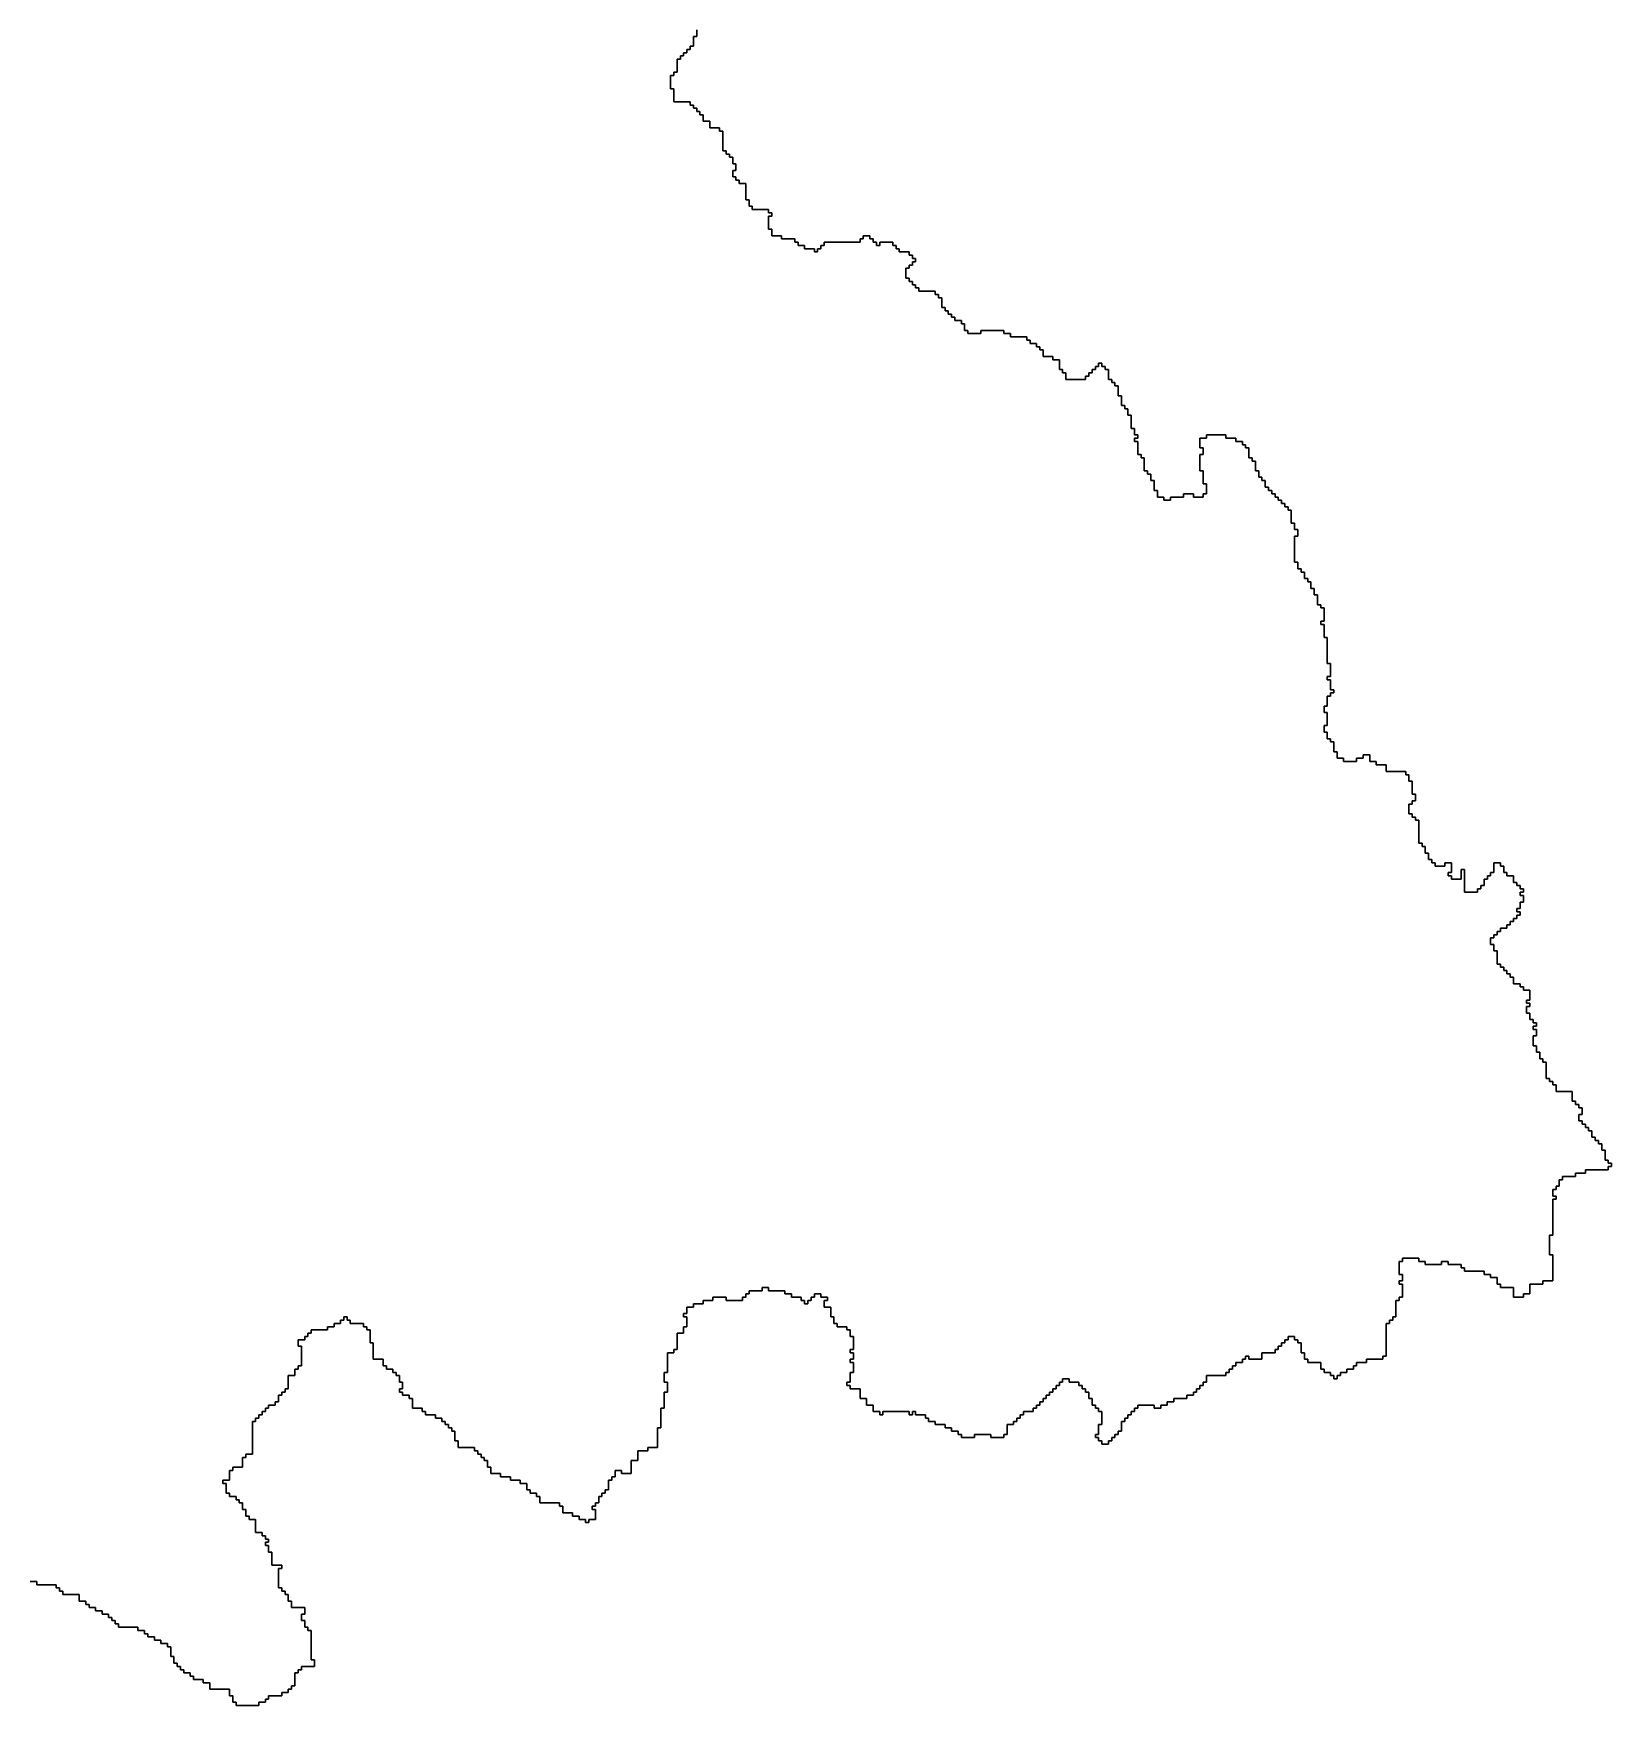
# Model space of a CAD drawing. Header units: inches. Extents: x -98695 to 376223, y 1122520 to 1501782.
# Drawn here: x -66306 to -51407, y 1379412 to 1395203 of the extents above; entities that cross this region are included whole.
import ezdxf

# ---------------------------------------------------------------- set-up
doc = ezdxf.new("R2010")
doc.units = ezdxf.units.IN
doc.header["$MEASUREMENT"] = 0
doc.layers.add('subs1', color=7, linetype='Continuous', true_color=0xc8dcf7)

msp = doc.modelspace()

# ---------------------------------------------------------------- linework, layer by layer
at = {"layer": 'subs1'}
msp.add_lwpolyline([(-60044, 1395237), (-60044, 1395175), (-60075, 1395175), (-60075, 1395082), (-60105, 1395082), (-60105, 1395051), (-60136, 1395051), (-60136, 1395021), (-60167, 1395021), (-60167, 1394990), (-60198, 1394990), (-60198, 1394959), (-60229, 1394959), (-60229, 1394836), (-60260, 1394836), (-60260, 1394805), (-60291, 1394805), (-60291, 1394681), (-60260, 1394681), (-60260, 1394558), (-60105, 1394558), (-60105, 1394527), (-60075, 1394527), (-60075, 1394496), (-60044, 1394496), (-60044, 1394465), (-60013, 1394465), (-60013, 1394435), (-59982, 1394435), (-59982, 1394373), (-59920, 1394373), (-59920, 1394311), (-59828, 1394311), (-59828, 1394280), (-59797, 1394280), (-59797, 1394095), (-59766, 1394095), (-59766, 1394064), (-59735, 1394064), (-59735, 1394034), (-59704, 1394034), (-59704, 1393972), (-59674, 1393972), (-59674, 1393910), (-59704, 1393910), (-59704, 1393848), (-59674, 1393848), (-59674, 1393818), (-59643, 1393818), (-59643, 1393787), (-59581, 1393787), (-59581, 1393633), (-59550, 1393633), (-59550, 1393571), (-59519, 1393571), (-59519, 1393540), (-59365, 1393540), (-59365, 1393509), (-59334, 1393509), (-59334, 1393478), (-59365, 1393478), (-59365, 1393355), (-59334, 1393355), (-59334, 1393293), (-59242, 1393293), (-59242, 1393262), (-59118, 1393262), (-59118, 1393231), (-59087, 1393231), (-59087, 1393201), (-59026, 1393201), (-59026, 1393170), (-58933, 1393170), (-58933, 1393139), (-58902, 1393139), (-58902, 1393170), (-58872, 1393170), (-58872, 1393201), (-58841, 1393201), (-58841, 1393231), (-58501, 1393231), (-58501, 1393262), (-58471, 1393262), (-58471, 1393293), (-58409, 1393293), (-58409, 1393262), (-58378, 1393262), (-58378, 1393231), (-58347, 1393231), (-58347, 1393201), (-58316, 1393201), (-58316, 1393231), (-58193, 1393231), (-58193, 1393201), (-58162, 1393201), (-58162, 1393170), (-58131, 1393170), (-58131, 1393139), (-58039, 1393139), (-58039, 1393108), (-58008, 1393108), (-58008, 1393077), (-57977, 1393077), (-57977, 1393046), (-58008, 1393046), (-58008, 1393016), (-58039, 1393016), (-58039, 1392985), (-58070, 1392985), (-58070, 1392892), (-58039, 1392892), (-58039, 1392861), (-58008, 1392861), (-58008, 1392830), (-57977, 1392830), (-57977, 1392800), (-57946, 1392800), (-57946, 1392769), (-57792, 1392769), (-57792, 1392738), (-57761, 1392738), (-57761, 1392707), (-57730, 1392707), (-57730, 1392615), (-57699, 1392615), (-57699, 1392584), (-57669, 1392584), (-57669, 1392553), (-57638, 1392553), (-57638, 1392522), (-57607, 1392522), (-57607, 1392491), (-57545, 1392491), (-57545, 1392460), (-57514, 1392460), (-57514, 1392399), (-57483, 1392399), (-57483, 1392368), (-57360, 1392368), (-57360, 1392399), (-57144, 1392399), (-57144, 1392368), (-57082, 1392368), (-57082, 1392337), (-56928, 1392337), (-56928, 1392306), (-56897, 1392306), (-56897, 1392275), (-56836, 1392275), (-56836, 1392244), (-56805, 1392244), (-56805, 1392214), (-56774, 1392214), (-56774, 1392152), (-56681, 1392152), (-56681, 1392121), (-56620, 1392121), (-56620, 1392028), (-56589, 1392028), (-56589, 1391998), (-56558, 1391998), (-56558, 1391936), (-56373, 1391936), (-56373, 1391967), (-56342, 1391967), (-56342, 1391998), (-56311, 1391998), (-56311, 1392028), (-56280, 1392028), (-56280, 1392059), (-56250, 1392059), (-56250, 1392090), (-56219, 1392090), (-56219, 1392059), (-56188, 1392059), (-56188, 1392028), (-56157, 1392028), (-56157, 1391936), (-56126, 1391936), (-56126, 1391905), (-56095, 1391905), (-56095, 1391874), (-56064, 1391874), (-56064, 1391782), (-56034, 1391782), (-56034, 1391689), (-56003, 1391689), (-56003, 1391658), (-55972, 1391658), (-55972, 1391597), (-55941, 1391597), (-55941, 1391473), (-55910, 1391473), (-55910, 1391412), (-55879, 1391412), (-55879, 1391381), (-55910, 1391381), (-55910, 1391350), (-55879, 1391350), (-55879, 1391226), (-55849, 1391226), (-55849, 1391196), (-55818, 1391196), (-55818, 1391072), (-55787, 1391072), (-55787, 1391041), (-55756, 1391041), (-55756, 1390980), (-55725, 1390980), (-55725, 1390887), (-55694, 1390887), (-55694, 1390825), (-55633, 1390825), (-55633, 1390795), (-55571, 1390795), (-55571, 1390825), (-55448, 1390825), (-55448, 1390856), (-55355, 1390856), (-55355, 1390825), (-55262, 1390825), (-55262, 1390856), (-55232, 1390856), (-55232, 1390949), (-55262, 1390949), (-55262, 1391072), (-55293, 1391072), (-55293, 1391226), (-55262, 1391226), (-55262, 1391288), (-55293, 1391288), (-55293, 1391381), (-55232, 1391381), (-55232, 1391412), (-55047, 1391412), (-55047, 1391381), (-54954, 1391381), (-54954, 1391350), (-54892, 1391350), (-54892, 1391319), (-54861, 1391319), (-54861, 1391288), (-54831, 1391288), (-54831, 1391196), (-54800, 1391196), (-54800, 1391165), (-54769, 1391165), (-54769, 1391072), (-54738, 1391072), (-54738, 1391011), (-54707, 1391011), (-54707, 1390980), (-54676, 1390980), (-54676, 1390918), (-54646, 1390918), (-54646, 1390887), (-54615, 1390887), (-54615, 1390856), (-54584, 1390856), (-54584, 1390825), (-54553, 1390825), (-54553, 1390795), (-54522, 1390795), (-54522, 1390764), (-54491, 1390764), (-54491, 1390733), (-54460, 1390733), (-54460, 1390702), (-54430, 1390702), (-54430, 1390579), (-54399, 1390579), (-54399, 1390517), (-54368, 1390517), (-54368, 1390455), (-54399, 1390455), (-54399, 1390209), (-54368, 1390209), (-54368, 1390147), (-54337, 1390147), (-54337, 1390116), (-54306, 1390116), (-54306, 1390054), (-54275, 1390054), (-54275, 1390023), (-54245, 1390023), (-54245, 1389962), (-54214, 1389962), (-54214, 1389900), (-54183, 1389900), (-54183, 1389807), (-54152, 1389807), (-54152, 1389777), (-54121, 1389777), (-54121, 1389653), (-54152, 1389653), (-54152, 1389622), (-54121, 1389622), (-54121, 1389499), (-54090, 1389499), (-54090, 1389252), (-54059, 1389252), (-54059, 1389129), (-54090, 1389129), (-54090, 1389098), (-54059, 1389098), (-54059, 1389005), (-54029, 1389005), (-54029, 1388975), (-54059, 1388975), (-54059, 1388944), (-54090, 1388944), (-54090, 1388851), (-54121, 1388851), (-54121, 1388790), (-54090, 1388790), (-54090, 1388666), (-54121, 1388666), (-54121, 1388604), (-54090, 1388604), (-54090, 1388543), (-54059, 1388543), (-54059, 1388512), (-54029, 1388512), (-54029, 1388419), (-53998, 1388419), (-53998, 1388358), (-53936, 1388358), (-53936, 1388327), (-53813, 1388327), (-53813, 1388358), (-53751, 1388358), (-53751, 1388389), (-53689, 1388389), (-53689, 1388327), (-53628, 1388327), (-53628, 1388296), (-53535, 1388296), (-53535, 1388234), (-53350, 1388234), (-53350, 1388203), (-53319, 1388203), (-53319, 1388142), (-53288, 1388142), (-53288, 1388018), (-53257, 1388018), (-53257, 1387957), (-53288, 1387957), (-53288, 1387926), (-53319, 1387926), (-53319, 1387833), (-53288, 1387833), (-53288, 1387802), (-53257, 1387802), (-53257, 1387772), (-53227, 1387772), (-53227, 1387556), (-53196, 1387556), (-53196, 1387525), (-53165, 1387525), (-53165, 1387463), (-53134, 1387463), (-53134, 1387401), (-53103, 1387401), (-53103, 1387371), (-53072, 1387371), (-53072, 1387340), (-52980, 1387340), (-52980, 1387371), (-52918, 1387371), (-52918, 1387278), (-52949, 1387278), (-52949, 1387247), (-52918, 1387247), (-52918, 1387216), (-52826, 1387216), (-52826, 1387309), (-52795, 1387309), (-52795, 1387093), (-52671, 1387093), (-52671, 1387124), (-52640, 1387124), (-52640, 1387155), (-52610, 1387155), (-52610, 1387216), (-52579, 1387216), (-52579, 1387247), (-52548, 1387247), (-52548, 1387278), (-52517, 1387278), (-52517, 1387371), (-52455, 1387371), (-52455, 1387340), (-52425, 1387340), (-52425, 1387278), (-52394, 1387278), (-52394, 1387247), (-52332, 1387247), (-52332, 1387186), (-52301, 1387186), (-52301, 1387155), (-52270, 1387155), (-52270, 1387124), (-52239, 1387124), (-52239, 1387093), (-52270, 1387093), (-52270, 1387062), (-52239, 1387062), (-52239, 1387000), (-52270, 1387000), (-52270, 1386939), (-52301, 1386939), (-52301, 1386908), (-52270, 1386908), (-52270, 1386877), (-52301, 1386877), (-52301, 1386846), (-52332, 1386846), (-52332, 1386815), (-52363, 1386815), (-52363, 1386785), (-52394, 1386785), (-52394, 1386754), (-52455, 1386754), (-52455, 1386723), (-52486, 1386723), (-52486, 1386692), (-52517, 1386692), (-52517, 1386661), (-52548, 1386661), (-52548, 1386599), (-52517, 1386599), (-52517, 1386538), (-52486, 1386538), (-52486, 1386414), (-52455, 1386414), (-52455, 1386384), (-52425, 1386384), (-52425, 1386353), (-52394, 1386353), (-52394, 1386322), (-52363, 1386322), (-52363, 1386291), (-52332, 1386291), (-52332, 1386229), (-52270, 1386229), (-52270, 1386198), (-52239, 1386198), (-52239, 1386168), (-52178, 1386168), (-52178, 1386075), (-52209, 1386075), (-52209, 1386044), (-52178, 1386044), (-52178, 1386013), (-52209, 1386013), (-52209, 1385952), (-52178, 1385952), (-52178, 1385890), (-52147, 1385890), (-52147, 1385859), (-52116, 1385859), (-52116, 1385828), (-52147, 1385828), (-52147, 1385797), (-52116, 1385797), (-52116, 1385736), (-52147, 1385736), (-52147, 1385643), (-52116, 1385643), (-52116, 1385581), (-52085, 1385581), (-52085, 1385520), (-52054, 1385520), (-52054, 1385489), (-52024, 1385489), (-52024, 1385335), (-51993, 1385335), (-51993, 1385304), (-51962, 1385304), (-51962, 1385273), (-51931, 1385273), (-51931, 1385211), (-51777, 1385211), (-51777, 1385119), (-51746, 1385119), (-51746, 1385088), (-51715, 1385088), (-51715, 1385057), (-51684, 1385057), (-51684, 1384995), (-51715, 1384995), (-51715, 1384934), (-51684, 1384934), (-51684, 1384903), (-51653, 1384903), (-51653, 1384872), (-51623, 1384872), (-51623, 1384841), (-51592, 1384841), (-51592, 1384779), (-51561, 1384779), (-51561, 1384749), (-51530, 1384749), (-51530, 1384718), (-51499, 1384718), (-51499, 1384656), (-51468, 1384656), (-51468, 1384564), (-51437, 1384564), (-51437, 1384533), (-51407, 1384533), (-51407, 1384502), (-51437, 1384502), (-51437, 1384471), (-51653, 1384471), (-51653, 1384440), (-51746, 1384440), (-51746, 1384409), (-51869, 1384409), (-51869, 1384378), (-51900, 1384378), (-51900, 1384317), (-51931, 1384317), (-51931, 1384286), (-51962, 1384286), (-51962, 1384224), (-51931, 1384224), (-51931, 1384193), (-51962, 1384193), (-51962, 1383854), (-51993, 1383854), (-51993, 1383669), (-51962, 1383669), (-51962, 1383422), (-52054, 1383422), (-52054, 1383391), (-52178, 1383391), (-52178, 1383299), (-52239, 1383299), (-52239, 1383268), (-52332, 1383268), (-52332, 1383361), (-52455, 1383361), (-52455, 1383391), (-52486, 1383391), (-52486, 1383453), (-52548, 1383453), (-52548, 1383484), (-52610, 1383484), (-52610, 1383515), (-52795, 1383515), (-52795, 1383546), (-52826, 1383546), (-52826, 1383576), (-52949, 1383576), (-52949, 1383607), (-53011, 1383607), (-53011, 1383576), (-53165, 1383576), (-53165, 1383607), (-53227, 1383607), (-53227, 1383638), (-53381, 1383638), (-53381, 1383607), (-53412, 1383607), (-53412, 1383484), (-53381, 1383484), (-53381, 1383422), (-53412, 1383422), (-53412, 1383391), (-53381, 1383391), (-53381, 1383268), (-53412, 1383268), (-53412, 1383237), (-53443, 1383237), (-53443, 1383083), (-53473, 1383083), (-53473, 1383052), (-53504, 1383052), (-53504, 1383021), (-53535, 1383021), (-53535, 1382713), (-53566, 1382713), (-53566, 1382682), (-53720, 1382682), (-53720, 1382651), (-53813, 1382651), (-53813, 1382620), (-53844, 1382620), (-53844, 1382589), (-53905, 1382589), (-53905, 1382558), (-53967, 1382558), (-53967, 1382528), (-53998, 1382528), (-53998, 1382497), (-54029, 1382497), (-54029, 1382528), (-54059, 1382528), (-54059, 1382558), (-54121, 1382558), (-54121, 1382589), (-54152, 1382589), (-54152, 1382651), (-54275, 1382651), (-54275, 1382682), (-54306, 1382682), (-54306, 1382744), (-54337, 1382744), (-54337, 1382836), (-54368, 1382836), (-54368, 1382867), (-54399, 1382867), (-54399, 1382898), (-54460, 1382898), (-54460, 1382867), (-54491, 1382867), (-54491, 1382836), (-54522, 1382836), (-54522, 1382805), (-54553, 1382805), (-54553, 1382774), (-54584, 1382774), (-54584, 1382744), (-54707, 1382744), (-54707, 1382682), (-54831, 1382682), (-54831, 1382713), (-54861, 1382713), (-54861, 1382682), (-54892, 1382682), (-54892, 1382651), (-54954, 1382651), (-54954, 1382620), (-54985, 1382620), (-54985, 1382589), (-55016, 1382589), (-55016, 1382558), (-55047, 1382558), (-55047, 1382528), (-55232, 1382528), (-55232, 1382466), (-55262, 1382466), (-55262, 1382435), (-55293, 1382435), (-55293, 1382404), (-55324, 1382404), (-55324, 1382373), (-55355, 1382373), (-55355, 1382343), (-55417, 1382343), (-55417, 1382312), (-55540, 1382312), (-55540, 1382281), (-55602, 1382281), (-55602, 1382250), (-55663, 1382250), (-55663, 1382219), (-55725, 1382219), (-55725, 1382250), (-55879, 1382250), (-55879, 1382219), (-55910, 1382219), (-55910, 1382188), (-55941, 1382188), (-55941, 1382157), (-55972, 1382157), (-55972, 1382127), (-56003, 1382127), (-56003, 1382096), (-56034, 1382096), (-56034, 1382003), (-56064, 1382003), (-56064, 1381972), (-56095, 1381972), (-56095, 1381942), (-56126, 1381942), (-56126, 1381911), (-56157, 1381911), (-56157, 1381880), (-56219, 1381880), (-56219, 1381911), (-56250, 1381911), (-56250, 1381942), (-56280, 1381942), (-56280, 1381972), (-56250, 1381972), (-56250, 1382065), (-56219, 1382065), (-56219, 1382188), (-56250, 1382188), (-56250, 1382219), (-56280, 1382219), (-56280, 1382250), (-56311, 1382250), (-56311, 1382312), (-56342, 1382312), (-56342, 1382373), (-56373, 1382373), (-56373, 1382404), (-56404, 1382404), (-56404, 1382435), (-56435, 1382435), (-56435, 1382466), (-56527, 1382466), (-56527, 1382497), (-56589, 1382497), (-56589, 1382466), (-56620, 1382466), (-56620, 1382435), (-56651, 1382435), (-56651, 1382404), (-56681, 1382404), (-56681, 1382373), (-56712, 1382373), (-56712, 1382343), (-56743, 1382343), (-56743, 1382312), (-56774, 1382312), (-56774, 1382281), (-56805, 1382281), (-56805, 1382250), (-56836, 1382250), (-56836, 1382219), (-56867, 1382219), (-56867, 1382188), (-56959, 1382188), (-56959, 1382157), (-56990, 1382157), (-56990, 1382127), (-57021, 1382127), (-57021, 1382096), (-57052, 1382096), (-57052, 1382065), (-57113, 1382065), (-57113, 1381972), (-57144, 1381972), (-57144, 1381942), (-57268, 1381942), (-57268, 1381972), (-57422, 1381972), (-57422, 1381942), (-57545, 1381942), (-57545, 1381972), (-57576, 1381972), (-57576, 1382003), (-57638, 1382003), (-57638, 1382034), (-57699, 1382034), (-57699, 1382065), (-57792, 1382065), (-57792, 1382096), (-57854, 1382096), (-57854, 1382127), (-57884, 1382127), (-57884, 1382157), (-57977, 1382157), (-57977, 1382188), (-58008, 1382188), (-58008, 1382157), (-58039, 1382157), (-58039, 1382188), (-58285, 1382188), (-58285, 1382157), (-58316, 1382157), (-58316, 1382188), (-58378, 1382188), (-58378, 1382250), (-58440, 1382250), (-58440, 1382312), (-58501, 1382312), (-58501, 1382404), (-58594, 1382404), (-58594, 1382435), (-58625, 1382435), (-58625, 1382466), (-58594, 1382466), (-58594, 1382558), (-58563, 1382558), (-58563, 1382651), (-58594, 1382651), (-58594, 1382682), (-58563, 1382682), (-58563, 1382744), (-58594, 1382744), (-58594, 1382774), (-58563, 1382774), (-58563, 1382898), (-58594, 1382898), (-58594, 1382960), (-58625, 1382960), (-58625, 1382990), (-58717, 1382990), (-58717, 1383021), (-58748, 1383021), (-58748, 1383083), (-58779, 1383083), (-58779, 1383175), (-58841, 1383175), (-58841, 1383237), (-58810, 1383237), (-58810, 1383268), (-58872, 1383268), (-58872, 1383299), (-58933, 1383299), (-58933, 1383268), (-58964, 1383268), (-58964, 1383237), (-58995, 1383237), (-58995, 1383206), (-59026, 1383206), (-59026, 1383237), (-59057, 1383237), (-59057, 1383268), (-59149, 1383268), (-59149, 1383299), (-59211, 1383299), (-59211, 1383330), (-59365, 1383330), (-59365, 1383361), (-59427, 1383361), (-59427, 1383330), (-59550, 1383330), (-59550, 1383299), (-59581, 1383299), (-59581, 1383268), (-59612, 1383268), (-59612, 1383237), (-59766, 1383237), (-59766, 1383268), (-59890, 1383268), (-59890, 1383237), (-59982, 1383237), (-59982, 1383206), (-60075, 1383206), (-60075, 1383175), (-60136, 1383175), (-60136, 1383114), (-60167, 1383114), (-60167, 1383083), (-60136, 1383083), (-60136, 1382990), (-60167, 1382990), (-60167, 1382929), (-60229, 1382929), (-60229, 1382774), (-60260, 1382774), (-60260, 1382744), (-60321, 1382744), (-60321, 1382558), (-60352, 1382558), (-60352, 1382466), (-60321, 1382466), (-60321, 1382373), (-60352, 1382373), (-60352, 1382219), (-60383, 1382219), (-60383, 1382034), (-60414, 1382034), (-60414, 1381849), (-60506, 1381849), (-60506, 1381818), (-60599, 1381818), (-60599, 1381726), (-60661, 1381726), (-60661, 1381602), (-60753, 1381602), (-60753, 1381633), (-60815, 1381633), (-60815, 1381571), (-60846, 1381571), (-60846, 1381541), (-60877, 1381541), (-60877, 1381448), (-60907, 1381448), (-60907, 1381417), (-60938, 1381417), (-60938, 1381386), (-60969, 1381386), (-60969, 1381325), (-61000, 1381325), (-61000, 1381294), (-61031, 1381294), (-61031, 1381263), (-61000, 1381263), (-61000, 1381170), (-61062, 1381170), (-61062, 1381140), (-61093, 1381140), (-61093, 1381170), (-61154, 1381170), (-61154, 1381201), (-61216, 1381201), (-61216, 1381232), (-61308, 1381232), (-61308, 1381294), (-61339, 1381294), (-61339, 1381325), (-61524, 1381325), (-61524, 1381386), (-61555, 1381386), (-61555, 1381417), (-61617, 1381417), (-61617, 1381448), (-61648, 1381448), (-61648, 1381510), (-61709, 1381510), (-61709, 1381541), (-61802, 1381541), (-61802, 1381571), (-61895, 1381571), (-61895, 1381602), (-61987, 1381602), (-61987, 1381664), (-62018, 1381664), (-62018, 1381726), (-62049, 1381726), (-62049, 1381756), (-62080, 1381756), (-62080, 1381787), (-62110, 1381787), (-62110, 1381818), (-62141, 1381818), (-62141, 1381849), (-62296, 1381849), (-62296, 1381911), (-62326, 1381911), (-62326, 1382003), (-62357, 1382003), (-62357, 1382034), (-62388, 1382034), (-62388, 1382065), (-62419, 1382065), (-62419, 1382096), (-62450, 1382096), (-62450, 1382127), (-62511, 1382127), (-62511, 1382157), (-62604, 1382157), (-62604, 1382188), (-62635, 1382188), (-62635, 1382219), (-62727, 1382219), (-62727, 1382312), (-62758, 1382312), (-62758, 1382343), (-62820, 1382343), (-62820, 1382373), (-62851, 1382373), (-62851, 1382404), (-62820, 1382404), (-62820, 1382466), (-62851, 1382466), (-62851, 1382528), (-62882, 1382528), (-62882, 1382558), (-62912, 1382558), (-62912, 1382589), (-62974, 1382589), (-62974, 1382620), (-63005, 1382620), (-63005, 1382682), (-63098, 1382682), (-63098, 1382836), (-63128, 1382836), (-63128, 1382960), (-63159, 1382960), (-63159, 1382990), (-63190, 1382990), (-63190, 1383021), (-63314, 1383021), (-63314, 1383052), (-63344, 1383052), (-63344, 1383083), (-63375, 1383083), (-63375, 1383052), (-63406, 1383052), (-63406, 1383021), (-63468, 1383021), (-63468, 1382990), (-63529, 1382990), (-63529, 1382960), (-63684, 1382960), (-63684, 1382929), (-63715, 1382929), (-63715, 1382898), (-63745, 1382898), (-63745, 1382867), (-63807, 1382867), (-63807, 1382805), (-63776, 1382805), (-63776, 1382620), (-63807, 1382620), (-63807, 1382589), (-63838, 1382589), (-63838, 1382528), (-63900, 1382528), (-63900, 1382404), (-63930, 1382404), (-63930, 1382373), (-63961, 1382373), (-63961, 1382343), (-63992, 1382343), (-63992, 1382281), (-64023, 1382281), (-64023, 1382250), (-64085, 1382250), (-64085, 1382219), (-64116, 1382219), (-64116, 1382188), (-64146, 1382188), (-64146, 1382157), (-64177, 1382157), (-64177, 1382127), (-64208, 1382127), (-64208, 1382096), (-64239, 1382096), (-64239, 1381787), (-64301, 1381787), (-64301, 1381756), (-64331, 1381756), (-64331, 1381664), (-64424, 1381664), (-64424, 1381633), (-64455, 1381633), (-64455, 1381541), (-64517, 1381541), (-64517, 1381510), (-64486, 1381510), (-64486, 1381417), (-64455, 1381417), (-64455, 1381386), (-64393, 1381386), (-64393, 1381355), (-64362, 1381355), (-64362, 1381325), (-64331, 1381325), (-64331, 1381263), (-64301, 1381263), (-64301, 1381201), (-64270, 1381201), (-64270, 1381170), (-64208, 1381170), (-64208, 1381047), (-64146, 1381047), (-64146, 1381016), (-64116, 1381016), (-64116, 1380985), (-64085, 1380985), (-64085, 1380954), (-64116, 1380954), (-64116, 1380924), (-64085, 1380924), (-64085, 1380862), (-64054, 1380862), (-64054, 1380739), (-63961, 1380739), (-63961, 1380708), (-63992, 1380708), (-63992, 1380523), (-63961, 1380523), (-63961, 1380492), (-63930, 1380492), (-63930, 1380461), (-63900, 1380461), (-63900, 1380399), (-63869, 1380399), (-63869, 1380338), (-63745, 1380338), (-63745, 1380276), (-63776, 1380276), (-63776, 1380214), (-63745, 1380214), (-63745, 1380152), (-63715, 1380152), (-63715, 1380122), (-63684, 1380122), (-63684, 1379844), (-63653, 1379844), (-63653, 1379782), (-63776, 1379782), (-63776, 1379751), (-63807, 1379751), (-63807, 1379721), (-63838, 1379721), (-63838, 1379597), (-63869, 1379597), (-63869, 1379566), (-63900, 1379566), (-63900, 1379536), (-63961, 1379536), (-63961, 1379505), (-64085, 1379505), (-64085, 1379474), (-64116, 1379474), (-64116, 1379443), (-64177, 1379443), (-64177, 1379412), (-64393, 1379412), (-64393, 1379443), (-64424, 1379443), (-64424, 1379505), (-64455, 1379505), (-64455, 1379566), (-64640, 1379566), (-64640, 1379628), (-64702, 1379628), (-64702, 1379659), (-64794, 1379659), (-64794, 1379690), (-64825, 1379690), (-64825, 1379721), (-64887, 1379721), (-64887, 1379751), (-64918, 1379751), (-64918, 1379782), (-64948, 1379782), (-64948, 1379813), (-64979, 1379813), (-64979, 1379875), (-65010, 1379875), (-65010, 1379967), (-65041, 1379967), (-65041, 1379998), (-65103, 1379998), (-65103, 1380029), (-65164, 1380029), (-65164, 1380060), (-65226, 1380060), (-65226, 1380091), (-65257, 1380091), (-65257, 1380122), (-65319, 1380122), (-65319, 1380152), (-65504, 1380152), (-65504, 1380183), (-65534, 1380183), (-65534, 1380214), (-65565, 1380214), (-65565, 1380245), (-65596, 1380245), (-65596, 1380276), (-65658, 1380276), (-65658, 1380307), (-65720, 1380307), (-65720, 1380338), (-65781, 1380338), (-65781, 1380368), (-65812, 1380368), (-65812, 1380399), (-65874, 1380399), (-65874, 1380461), (-66028, 1380461), (-66028, 1380492), (-66059, 1380492), (-66059, 1380523), (-66090, 1380523), (-66090, 1380553), (-66275, 1380553), (-66275, 1380584), (-66336, 1380584)], dxfattribs=at)
msp.add_polyline3d([(-66336, 1380584, 0), (-66275, 1380584, 0), (-66275, 1380553, 0), (-66090, 1380553, 0), (-66090, 1380523, 0), (-66059, 1380523, 0), (-66059, 1380492, 0), (-66028, 1380492, 0), (-66028, 1380461, 0), (-65874, 1380461, 0), (-65874, 1380399, 0), (-65812, 1380399, 0), (-65812, 1380368, 0), (-65781, 1380368, 0), (-65781, 1380338, 0), (-65720, 1380338, 0), (-65720, 1380307, 0), (-65658, 1380307, 0), (-65658, 1380276, 0), (-65596, 1380276, 0), (-65596, 1380245, 0), (-65565, 1380245, 0), (-65565, 1380214, 0), (-65534, 1380214, 0), (-65534, 1380183, 0), (-65504, 1380183, 0), (-65504, 1380152, 0), (-65319, 1380152, 0), (-65319, 1380122, 0), (-65257, 1380122, 0), (-65257, 1380091, 0), (-65226, 1380091, 0), (-65226, 1380060, 0), (-65164, 1380060, 0), (-65164, 1380029, 0), (-65103, 1380029, 0), (-65103, 1379998, 0), (-65041, 1379998, 0), (-65041, 1379967, 0), (-65010, 1379967, 0), (-65010, 1379875, 0), (-64979, 1379875, 0), (-64979, 1379813, 0), (-64948, 1379813, 0), (-64948, 1379782, 0), (-64918, 1379782, 0), (-64918, 1379751, 0), (-64887, 1379751, 0), (-64887, 1379721, 0), (-64825, 1379721, 0), (-64825, 1379690, 0), (-64794, 1379690, 0), (-64794, 1379659, 0), (-64702, 1379659, 0), (-64702, 1379628, 0), (-64640, 1379628, 0), (-64640, 1379566, 0), (-64455, 1379566, 0), (-64455, 1379505, 0), (-64424, 1379505, 0), (-64424, 1379443, 0), (-64393, 1379443, 0), (-64393, 1379412, 0), (-64177, 1379412, 0), (-64177, 1379443, 0), (-64116, 1379443, 0), (-64116, 1379474, 0), (-64085, 1379474, 0), (-64085, 1379505, 0), (-63961, 1379505, 0), (-63961, 1379536, 0), (-63900, 1379536, 0), (-63900, 1379566, 0), (-63869, 1379566, 0), (-63869, 1379597, 0), (-63838, 1379597, 0), (-63838, 1379721, 0), (-63807, 1379721, 0), (-63807, 1379751, 0), (-63776, 1379751, 0), (-63776, 1379782, 0), (-63653, 1379782, 0), (-63653, 1379844, 0), (-63684, 1379844, 0), (-63684, 1380122, 0), (-63715, 1380122, 0), (-63715, 1380152, 0), (-63745, 1380152, 0), (-63745, 1380214, 0), (-63776, 1380214, 0), (-63776, 1380276, 0), (-63745, 1380276, 0), (-63745, 1380338, 0), (-63869, 1380338, 0), (-63869, 1380399, 0), (-63900, 1380399, 0), (-63900, 1380461, 0), (-63930, 1380461, 0), (-63930, 1380492, 0), (-63961, 1380492, 0), (-63961, 1380523, 0), (-63992, 1380523, 0), (-63992, 1380708, 0), (-63961, 1380708, 0), (-63961, 1380739, 0), (-64054, 1380739, 0), (-64054, 1380862, 0), (-64085, 1380862, 0), (-64085, 1380924, 0), (-64116, 1380924, 0), (-64116, 1380954, 0), (-64085, 1380954, 0), (-64085, 1380985, 0), (-64116, 1380985, 0), (-64116, 1381016, 0), (-64146, 1381016, 0), (-64146, 1381047, 0), (-64208, 1381047, 0), (-64208, 1381170, 0), (-64270, 1381170, 0), (-64270, 1381201, 0), (-64301, 1381201, 0), (-64301, 1381263, 0), (-64331, 1381263, 0), (-64331, 1381325, 0), (-64362, 1381325, 0), (-64362, 1381355, 0), (-64393, 1381355, 0), (-64393, 1381386, 0), (-64455, 1381386, 0), (-64455, 1381417, 0), (-64486, 1381417, 0), (-64486, 1381510, 0), (-64517, 1381510, 0), (-64517, 1381541, 0), (-64455, 1381541, 0), (-64455, 1381633, 0), (-64424, 1381633, 0), (-64424, 1381664, 0), (-64331, 1381664, 0), (-64331, 1381756, 0), (-64301, 1381756, 0), (-64301, 1381787, 0), (-64239, 1381787, 0), (-64239, 1382096, 0), (-64208, 1382096, 0), (-64208, 1382127, 0), (-64177, 1382127, 0), (-64177, 1382157, 0), (-64146, 1382157, 0), (-64146, 1382188, 0), (-64116, 1382188, 0), (-64116, 1382219, 0), (-64085, 1382219, 0), (-64085, 1382250, 0), (-64023, 1382250, 0), (-64023, 1382281, 0), (-63992, 1382281, 0), (-63992, 1382343, 0), (-63961, 1382343, 0), (-63961, 1382373, 0), (-63930, 1382373, 0), (-63930, 1382404, 0), (-63900, 1382404, 0), (-63900, 1382528, 0), (-63838, 1382528, 0), (-63838, 1382589, 0), (-63807, 1382589, 0), (-63807, 1382620, 0), (-63776, 1382620, 0), (-63776, 1382805, 0), (-63807, 1382805, 0), (-63807, 1382867, 0), (-63745, 1382867, 0), (-63745, 1382898, 0), (-63715, 1382898, 0), (-63715, 1382929, 0), (-63684, 1382929, 0), (-63684, 1382960, 0), (-63529, 1382960, 0), (-63529, 1382990, 0), (-63468, 1382990, 0), (-63468, 1383021, 0), (-63406, 1383021, 0), (-63406, 1383052, 0), (-63375, 1383052, 0), (-63375, 1383083, 0), (-63344, 1383083, 0), (-63344, 1383052, 0), (-63314, 1383052, 0), (-63314, 1383021, 0), (-63190, 1383021, 0), (-63190, 1382990, 0), (-63159, 1382990, 0), (-63159, 1382960, 0), (-63128, 1382960, 0), (-63128, 1382836, 0), (-63098, 1382836, 0), (-63098, 1382682, 0), (-63005, 1382682, 0), (-63005, 1382620, 0), (-62974, 1382620, 0), (-62974, 1382589, 0), (-62912, 1382589, 0), (-62912, 1382558, 0), (-62882, 1382558, 0), (-62882, 1382528, 0), (-62851, 1382528, 0), (-62851, 1382466, 0), (-62820, 1382466, 0), (-62820, 1382404, 0), (-62851, 1382404, 0), (-62851, 1382373, 0), (-62820, 1382373, 0), (-62820, 1382343, 0), (-62758, 1382343, 0), (-62758, 1382312, 0), (-62727, 1382312, 0), (-62727, 1382219, 0), (-62635, 1382219, 0), (-62635, 1382188, 0), (-62604, 1382188, 0), (-62604, 1382157, 0), (-62511, 1382157, 0), (-62511, 1382127, 0), (-62450, 1382127, 0), (-62450, 1382096, 0), (-62419, 1382096, 0), (-62419, 1382065, 0), (-62388, 1382065, 0), (-62388, 1382034, 0), (-62357, 1382034, 0), (-62357, 1382003, 0), (-62326, 1382003, 0), (-62326, 1381911, 0), (-62296, 1381911, 0), (-62296, 1381849, 0), (-62141, 1381849, 0), (-62141, 1381818, 0), (-62110, 1381818, 0), (-62110, 1381787, 0), (-62080, 1381787, 0), (-62080, 1381756, 0), (-62049, 1381756, 0), (-62049, 1381726, 0), (-62018, 1381726, 0), (-62018, 1381664, 0), (-61987, 1381664, 0), (-61987, 1381602, 0), (-61895, 1381602, 0), (-61895, 1381571, 0), (-61802, 1381571, 0), (-61802, 1381541, 0), (-61709, 1381541, 0), (-61709, 1381510, 0), (-61648, 1381510, 0), (-61648, 1381448, 0), (-61617, 1381448, 0), (-61617, 1381417, 0), (-61555, 1381417, 0), (-61555, 1381386, 0), (-61524, 1381386, 0), (-61524, 1381325, 0), (-61339, 1381325, 0), (-61339, 1381294, 0), (-61308, 1381294, 0), (-61308, 1381232, 0), (-61216, 1381232, 0), (-61216, 1381201, 0), (-61154, 1381201, 0), (-61154, 1381170, 0), (-61093, 1381170, 0), (-61093, 1381140, 0), (-61062, 1381140, 0), (-61062, 1381170, 0), (-61000, 1381170, 0), (-61000, 1381263, 0), (-61031, 1381263, 0), (-61031, 1381294, 0), (-61000, 1381294, 0), (-61000, 1381325, 0), (-60969, 1381325, 0), (-60969, 1381386, 0), (-60938, 1381386, 0), (-60938, 1381417, 0), (-60907, 1381417, 0), (-60907, 1381448, 0), (-60877, 1381448, 0), (-60877, 1381541, 0), (-60846, 1381541, 0), (-60846, 1381571, 0), (-60815, 1381571, 0), (-60815, 1381633, 0), (-60753, 1381633, 0), (-60753, 1381602, 0), (-60661, 1381602, 0), (-60661, 1381726, 0), (-60599, 1381726, 0), (-60599, 1381818, 0), (-60506, 1381818, 0), (-60506, 1381849, 0), (-60414, 1381849, 0), (-60414, 1382034, 0), (-60383, 1382034, 0), (-60383, 1382219, 0), (-60352, 1382219, 0), (-60352, 1382373, 0), (-60321, 1382373, 0), (-60321, 1382466, 0), (-60352, 1382466, 0), (-60352, 1382558, 0), (-60321, 1382558, 0), (-60321, 1382744, 0), (-60260, 1382744, 0), (-60260, 1382774, 0), (-60229, 1382774, 0), (-60229, 1382929, 0), (-60167, 1382929, 0), (-60167, 1382990, 0), (-60136, 1382990, 0), (-60136, 1383083, 0), (-60167, 1383083, 0), (-60167, 1383114, 0), (-60136, 1383114, 0), (-60136, 1383175, 0), (-60075, 1383175, 0), (-60075, 1383206, 0), (-59982, 1383206, 0), (-59982, 1383237, 0), (-59890, 1383237, 0), (-59890, 1383268, 0), (-59766, 1383268, 0), (-59766, 1383237, 0), (-59612, 1383237, 0), (-59612, 1383268, 0), (-59581, 1383268, 0), (-59581, 1383299, 0), (-59550, 1383299, 0), (-59550, 1383330, 0), (-59427, 1383330, 0), (-59427, 1383361, 0), (-59365, 1383361, 0), (-59365, 1383330, 0), (-59211, 1383330, 0), (-59211, 1383299, 0), (-59149, 1383299, 0), (-59149, 1383268, 0), (-59057, 1383268, 0), (-59057, 1383237, 0), (-59026, 1383237, 0), (-59026, 1383206, 0), (-58995, 1383206, 0), (-58995, 1383237, 0), (-58964, 1383237, 0), (-58964, 1383268, 0), (-58933, 1383268, 0), (-58933, 1383299, 0), (-58872, 1383299, 0), (-58872, 1383268, 0), (-58810, 1383268, 0), (-58810, 1383237, 0), (-58841, 1383237, 0), (-58841, 1383175, 0), (-58779, 1383175, 0), (-58779, 1383083, 0), (-58748, 1383083, 0), (-58748, 1383021, 0), (-58717, 1383021, 0), (-58717, 1382990, 0), (-58625, 1382990, 0), (-58625, 1382960, 0), (-58594, 1382960, 0), (-58594, 1382898, 0), (-58563, 1382898, 0), (-58563, 1382774, 0), (-58594, 1382774, 0), (-58594, 1382744, 0), (-58563, 1382744, 0), (-58563, 1382682, 0), (-58594, 1382682, 0), (-58594, 1382651, 0), (-58563, 1382651, 0), (-58563, 1382558, 0), (-58594, 1382558, 0), (-58594, 1382466, 0), (-58625, 1382466, 0), (-58625, 1382435, 0), (-58594, 1382435, 0), (-58594, 1382404, 0), (-58501, 1382404, 0), (-58501, 1382312, 0), (-58440, 1382312, 0), (-58440, 1382250, 0), (-58378, 1382250, 0), (-58378, 1382188, 0), (-58316, 1382188, 0), (-58316, 1382157, 0), (-58285, 1382157, 0), (-58285, 1382188, 0), (-58039, 1382188, 0), (-58039, 1382157, 0), (-58008, 1382157, 0), (-58008, 1382188, 0), (-57977, 1382188, 0), (-57977, 1382157, 0), (-57884, 1382157, 0), (-57884, 1382127, 0), (-57854, 1382127, 0), (-57854, 1382096, 0), (-57792, 1382096, 0), (-57792, 1382065, 0), (-57699, 1382065, 0), (-57699, 1382034, 0), (-57638, 1382034, 0), (-57638, 1382003, 0), (-57576, 1382003, 0), (-57576, 1381972, 0), (-57545, 1381972, 0), (-57545, 1381942, 0), (-57422, 1381942, 0), (-57422, 1381972, 0), (-57268, 1381972, 0), (-57268, 1381942, 0), (-57144, 1381942, 0), (-57144, 1381972, 0), (-57113, 1381972, 0), (-57113, 1382065, 0), (-57052, 1382065, 0), (-57052, 1382096, 0), (-57021, 1382096, 0), (-57021, 1382127, 0), (-56990, 1382127, 0), (-56990, 1382157, 0), (-56959, 1382157, 0), (-56959, 1382188, 0), (-56867, 1382188, 0), (-56867, 1382219, 0), (-56836, 1382219, 0), (-56836, 1382250, 0), (-56805, 1382250, 0), (-56805, 1382281, 0), (-56774, 1382281, 0), (-56774, 1382312, 0), (-56743, 1382312, 0), (-56743, 1382343, 0), (-56712, 1382343, 0), (-56712, 1382373, 0), (-56681, 1382373, 0), (-56681, 1382404, 0), (-56651, 1382404, 0), (-56651, 1382435, 0), (-56620, 1382435, 0), (-56620, 1382466, 0), (-56589, 1382466, 0), (-56589, 1382497, 0), (-56527, 1382497, 0), (-56527, 1382466, 0), (-56435, 1382466, 0), (-56435, 1382435, 0), (-56404, 1382435, 0), (-56404, 1382404, 0), (-56373, 1382404, 0), (-56373, 1382373, 0), (-56342, 1382373, 0), (-56342, 1382312, 0), (-56311, 1382312, 0), (-56311, 1382250, 0), (-56280, 1382250, 0), (-56280, 1382219, 0), (-56250, 1382219, 0), (-56250, 1382188, 0), (-56219, 1382188, 0), (-56219, 1382065, 0), (-56250, 1382065, 0), (-56250, 1381972, 0), (-56280, 1381972, 0), (-56280, 1381942, 0), (-56250, 1381942, 0), (-56250, 1381911, 0), (-56219, 1381911, 0), (-56219, 1381880, 0), (-56157, 1381880, 0), (-56157, 1381911, 0), (-56126, 1381911, 0), (-56126, 1381942, 0), (-56095, 1381942, 0), (-56095, 1381972, 0), (-56064, 1381972, 0), (-56064, 1382003, 0), (-56034, 1382003, 0), (-56034, 1382096, 0), (-56003, 1382096, 0), (-56003, 1382127, 0), (-55972, 1382127, 0), (-55972, 1382157, 0), (-55941, 1382157, 0), (-55941, 1382188, 0), (-55910, 1382188, 0), (-55910, 1382219, 0), (-55879, 1382219, 0), (-55879, 1382250, 0), (-55725, 1382250, 0), (-55725, 1382219, 0), (-55663, 1382219, 0), (-55663, 1382250, 0), (-55602, 1382250, 0), (-55602, 1382281, 0), (-55540, 1382281, 0), (-55540, 1382312, 0), (-55417, 1382312, 0), (-55417, 1382343, 0), (-55355, 1382343, 0), (-55355, 1382373, 0), (-55324, 1382373, 0), (-55324, 1382404, 0), (-55293, 1382404, 0), (-55293, 1382435, 0), (-55262, 1382435, 0), (-55262, 1382466, 0), (-55232, 1382466, 0), (-55232, 1382528, 0), (-55047, 1382528, 0), (-55047, 1382558, 0), (-55016, 1382558, 0), (-55016, 1382589, 0), (-54985, 1382589, 0), (-54985, 1382620, 0), (-54954, 1382620, 0), (-54954, 1382651, 0), (-54892, 1382651, 0), (-54892, 1382682, 0), (-54861, 1382682, 0), (-54861, 1382713, 0), (-54831, 1382713, 0), (-54831, 1382682, 0), (-54707, 1382682, 0), (-54707, 1382744, 0), (-54584, 1382744, 0), (-54584, 1382774, 0), (-54553, 1382774, 0), (-54553, 1382805, 0), (-54522, 1382805, 0), (-54522, 1382836, 0), (-54491, 1382836, 0), (-54491, 1382867, 0), (-54460, 1382867, 0), (-54460, 1382898, 0), (-54399, 1382898, 0), (-54399, 1382867, 0), (-54368, 1382867, 0), (-54368, 1382836, 0), (-54337, 1382836, 0), (-54337, 1382744, 0), (-54306, 1382744, 0), (-54306, 1382682, 0), (-54275, 1382682, 0), (-54275, 1382651, 0), (-54152, 1382651, 0), (-54152, 1382589, 0), (-54121, 1382589, 0), (-54121, 1382558, 0), (-54059, 1382558, 0), (-54059, 1382528, 0), (-54029, 1382528, 0), (-54029, 1382497, 0), (-53998, 1382497, 0), (-53998, 1382528, 0), (-53967, 1382528, 0), (-53967, 1382558, 0), (-53905, 1382558, 0), (-53905, 1382589, 0), (-53844, 1382589, 0), (-53844, 1382620, 0), (-53813, 1382620, 0), (-53813, 1382651, 0), (-53720, 1382651, 0), (-53720, 1382682, 0), (-53566, 1382682, 0), (-53566, 1382713, 0), (-53535, 1382713, 0), (-53535, 1383021, 0), (-53504, 1383021, 0), (-53504, 1383052, 0), (-53473, 1383052, 0), (-53473, 1383083, 0), (-53443, 1383083, 0), (-53443, 1383237, 0), (-53412, 1383237, 0), (-53412, 1383268, 0), (-53381, 1383268, 0), (-53381, 1383391, 0), (-53412, 1383391, 0), (-53412, 1383422, 0), (-53381, 1383422, 0), (-53381, 1383484, 0), (-53412, 1383484, 0), (-53412, 1383607, 0), (-53381, 1383607, 0), (-53381, 1383638, 0), (-53227, 1383638, 0), (-53227, 1383607, 0), (-53165, 1383607, 0), (-53165, 1383576, 0), (-53011, 1383576, 0), (-53011, 1383607, 0), (-52949, 1383607, 0), (-52949, 1383576, 0), (-52826, 1383576, 0), (-52826, 1383546, 0), (-52795, 1383546, 0), (-52795, 1383515, 0), (-52610, 1383515, 0), (-52610, 1383484, 0), (-52548, 1383484, 0), (-52548, 1383453, 0), (-52486, 1383453, 0), (-52486, 1383391, 0), (-52455, 1383391, 0), (-52455, 1383361, 0), (-52332, 1383361, 0), (-52332, 1383268, 0), (-52239, 1383268, 0), (-52239, 1383299, 0), (-52178, 1383299, 0), (-52178, 1383391, 0), (-52054, 1383391, 0), (-52054, 1383422, 0), (-51962, 1383422, 0), (-51962, 1383669, 0), (-51993, 1383669, 0), (-51993, 1383854, 0), (-51962, 1383854, 0), (-51962, 1384193, 0), (-51931, 1384193, 0), (-51931, 1384224, 0), (-51962, 1384224, 0), (-51962, 1384286, 0), (-51931, 1384286, 0), (-51931, 1384317, 0), (-51900, 1384317, 0), (-51900, 1384378, 0), (-51869, 1384378, 0), (-51869, 1384409, 0), (-51746, 1384409, 0), (-51746, 1384440, 0), (-51653, 1384440, 0), (-51653, 1384471, 0), (-51437, 1384471, 0), (-51437, 1384502, 0), (-51407, 1384502, 0), (-51407, 1384533, 0), (-51437, 1384533, 0), (-51437, 1384564, 0), (-51468, 1384564, 0), (-51468, 1384656, 0), (-51499, 1384656, 0), (-51499, 1384718, 0), (-51530, 1384718, 0), (-51530, 1384749, 0), (-51561, 1384749, 0), (-51561, 1384779, 0), (-51592, 1384779, 0), (-51592, 1384841, 0), (-51623, 1384841, 0), (-51623, 1384872, 0), (-51653, 1384872, 0), (-51653, 1384903, 0), (-51684, 1384903, 0), (-51684, 1384934, 0), (-51715, 1384934, 0), (-51715, 1384995, 0), (-51684, 1384995, 0), (-51684, 1385057, 0), (-51715, 1385057, 0), (-51715, 1385088, 0), (-51746, 1385088, 0), (-51746, 1385119, 0), (-51777, 1385119, 0), (-51777, 1385211, 0), (-51931, 1385211, 0), (-51931, 1385273, 0), (-51962, 1385273, 0), (-51962, 1385304, 0), (-51993, 1385304, 0), (-51993, 1385335, 0), (-52024, 1385335, 0), (-52024, 1385489, 0), (-52054, 1385489, 0), (-52054, 1385520, 0), (-52085, 1385520, 0), (-52085, 1385581, 0), (-52116, 1385581, 0), (-52116, 1385643, 0), (-52147, 1385643, 0), (-52147, 1385736, 0), (-52116, 1385736, 0), (-52116, 1385797, 0), (-52147, 1385797, 0), (-52147, 1385828, 0), (-52116, 1385828, 0), (-52116, 1385859, 0), (-52147, 1385859, 0), (-52147, 1385890, 0), (-52178, 1385890, 0), (-52178, 1385952, 0), (-52209, 1385952, 0), (-52209, 1386013, 0), (-52178, 1386013, 0), (-52178, 1386044, 0), (-52209, 1386044, 0), (-52209, 1386075, 0), (-52178, 1386075, 0), (-52178, 1386168, 0), (-52239, 1386168, 0), (-52239, 1386198, 0), (-52270, 1386198, 0), (-52270, 1386229, 0), (-52332, 1386229, 0), (-52332, 1386291, 0), (-52363, 1386291, 0), (-52363, 1386322, 0), (-52394, 1386322, 0), (-52394, 1386353, 0), (-52425, 1386353, 0), (-52425, 1386384, 0), (-52455, 1386384, 0), (-52455, 1386414, 0), (-52486, 1386414, 0), (-52486, 1386538, 0), (-52517, 1386538, 0), (-52517, 1386599, 0), (-52548, 1386599, 0), (-52548, 1386661, 0), (-52517, 1386661, 0), (-52517, 1386692, 0), (-52486, 1386692, 0), (-52486, 1386723, 0), (-52455, 1386723, 0), (-52455, 1386754, 0), (-52394, 1386754, 0), (-52394, 1386785, 0), (-52363, 1386785, 0), (-52363, 1386815, 0), (-52332, 1386815, 0), (-52332, 1386846, 0), (-52301, 1386846, 0), (-52301, 1386877, 0), (-52270, 1386877, 0), (-52270, 1386908, 0), (-52301, 1386908, 0), (-52301, 1386939, 0), (-52270, 1386939, 0), (-52270, 1387000, 0), (-52239, 1387000, 0), (-52239, 1387062, 0), (-52270, 1387062, 0), (-52270, 1387093, 0), (-52239, 1387093, 0), (-52239, 1387124, 0), (-52270, 1387124, 0), (-52270, 1387155, 0), (-52301, 1387155, 0), (-52301, 1387186, 0), (-52332, 1387186, 0), (-52332, 1387247, 0), (-52394, 1387247, 0), (-52394, 1387278, 0), (-52425, 1387278, 0), (-52425, 1387340, 0), (-52455, 1387340, 0), (-52455, 1387371, 0), (-52517, 1387371, 0), (-52517, 1387278, 0), (-52548, 1387278, 0), (-52548, 1387247, 0), (-52579, 1387247, 0), (-52579, 1387216, 0), (-52610, 1387216, 0), (-52610, 1387155, 0), (-52640, 1387155, 0), (-52640, 1387124, 0), (-52671, 1387124, 0), (-52671, 1387093, 0), (-52795, 1387093, 0), (-52795, 1387309, 0), (-52826, 1387309, 0), (-52826, 1387216, 0), (-52918, 1387216, 0), (-52918, 1387247, 0), (-52949, 1387247, 0), (-52949, 1387278, 0), (-52918, 1387278, 0), (-52918, 1387371, 0), (-52980, 1387371, 0), (-52980, 1387340, 0), (-53072, 1387340, 0), (-53072, 1387371, 0), (-53103, 1387371, 0), (-53103, 1387401, 0), (-53134, 1387401, 0), (-53134, 1387463, 0), (-53165, 1387463, 0), (-53165, 1387525, 0), (-53196, 1387525, 0), (-53196, 1387556, 0), (-53227, 1387556, 0), (-53227, 1387772, 0), (-53257, 1387772, 0), (-53257, 1387802, 0), (-53288, 1387802, 0), (-53288, 1387833, 0), (-53319, 1387833, 0), (-53319, 1387926, 0), (-53288, 1387926, 0), (-53288, 1387957, 0), (-53257, 1387957, 0), (-53257, 1388018, 0), (-53288, 1388018, 0), (-53288, 1388142, 0), (-53319, 1388142, 0), (-53319, 1388203, 0), (-53350, 1388203, 0), (-53350, 1388234, 0), (-53535, 1388234, 0), (-53535, 1388296, 0), (-53628, 1388296, 0), (-53628, 1388327, 0), (-53689, 1388327, 0), (-53689, 1388389, 0), (-53751, 1388389, 0), (-53751, 1388358, 0), (-53813, 1388358, 0), (-53813, 1388327, 0), (-53936, 1388327, 0), (-53936, 1388358, 0), (-53998, 1388358, 0), (-53998, 1388419, 0), (-54029, 1388419, 0), (-54029, 1388512, 0), (-54059, 1388512, 0), (-54059, 1388543, 0), (-54090, 1388543, 0), (-54090, 1388604, 0), (-54121, 1388604, 0), (-54121, 1388666, 0), (-54090, 1388666, 0), (-54090, 1388790, 0), (-54121, 1388790, 0), (-54121, 1388851, 0), (-54090, 1388851, 0), (-54090, 1388944, 0), (-54059, 1388944, 0), (-54059, 1388975, 0), (-54029, 1388975, 0), (-54029, 1389005, 0), (-54059, 1389005, 0), (-54059, 1389098, 0), (-54090, 1389098, 0), (-54090, 1389129, 0), (-54059, 1389129, 0), (-54059, 1389252, 0), (-54090, 1389252, 0), (-54090, 1389499, 0), (-54121, 1389499, 0), (-54121, 1389622, 0), (-54152, 1389622, 0), (-54152, 1389653, 0), (-54121, 1389653, 0), (-54121, 1389777, 0), (-54152, 1389777, 0), (-54152, 1389807, 0), (-54183, 1389807, 0), (-54183, 1389900, 0), (-54214, 1389900, 0), (-54214, 1389962, 0), (-54245, 1389962, 0), (-54245, 1390023, 0), (-54275, 1390023, 0), (-54275, 1390054, 0), (-54306, 1390054, 0), (-54306, 1390116, 0), (-54337, 1390116, 0), (-54337, 1390147, 0), (-54368, 1390147, 0), (-54368, 1390209, 0), (-54399, 1390209, 0), (-54399, 1390455, 0), (-54368, 1390455, 0), (-54368, 1390517, 0), (-54399, 1390517, 0), (-54399, 1390579, 0), (-54430, 1390579, 0), (-54430, 1390702, 0), (-54460, 1390702, 0), (-54460, 1390733, 0), (-54491, 1390733, 0), (-54491, 1390764, 0), (-54522, 1390764, 0), (-54522, 1390795, 0), (-54553, 1390795, 0), (-54553, 1390825, 0), (-54584, 1390825, 0), (-54584, 1390856, 0), (-54615, 1390856, 0), (-54615, 1390887, 0), (-54646, 1390887, 0), (-54646, 1390918, 0), (-54676, 1390918, 0), (-54676, 1390980, 0), (-54707, 1390980, 0), (-54707, 1391011, 0), (-54738, 1391011, 0), (-54738, 1391072, 0), (-54769, 1391072, 0), (-54769, 1391165, 0), (-54800, 1391165, 0), (-54800, 1391196, 0), (-54831, 1391196, 0), (-54831, 1391288, 0), (-54861, 1391288, 0), (-54861, 1391319, 0), (-54892, 1391319, 0), (-54892, 1391350, 0), (-54954, 1391350, 0), (-54954, 1391381, 0), (-55047, 1391381, 0), (-55047, 1391412, 0), (-55232, 1391412, 0), (-55232, 1391381, 0), (-55293, 1391381, 0), (-55293, 1391288, 0), (-55262, 1391288, 0), (-55262, 1391226, 0), (-55293, 1391226, 0), (-55293, 1391072, 0), (-55262, 1391072, 0), (-55262, 1390949, 0), (-55232, 1390949, 0), (-55232, 1390856, 0), (-55262, 1390856, 0), (-55262, 1390825, 0), (-55355, 1390825, 0), (-55355, 1390856, 0), (-55448, 1390856, 0), (-55448, 1390825, 0), (-55571, 1390825, 0), (-55571, 1390795, 0), (-55633, 1390795, 0), (-55633, 1390825, 0), (-55694, 1390825, 0), (-55694, 1390887, 0), (-55725, 1390887, 0), (-55725, 1390980, 0), (-55756, 1390980, 0), (-55756, 1391041, 0), (-55787, 1391041, 0), (-55787, 1391072, 0), (-55818, 1391072, 0), (-55818, 1391196, 0), (-55849, 1391196, 0), (-55849, 1391226, 0), (-55879, 1391226, 0), (-55879, 1391350, 0), (-55910, 1391350, 0), (-55910, 1391381, 0), (-55879, 1391381, 0), (-55879, 1391412, 0), (-55910, 1391412, 0), (-55910, 1391473, 0), (-55941, 1391473, 0), (-55941, 1391597, 0), (-55972, 1391597, 0), (-55972, 1391658, 0), (-56003, 1391658, 0), (-56003, 1391689, 0), (-56034, 1391689, 0), (-56034, 1391782, 0), (-56064, 1391782, 0), (-56064, 1391874, 0), (-56095, 1391874, 0), (-56095, 1391905, 0), (-56126, 1391905, 0), (-56126, 1391936, 0), (-56157, 1391936, 0), (-56157, 1392028, 0), (-56188, 1392028, 0), (-56188, 1392059, 0), (-56219, 1392059, 0), (-56219, 1392090, 0), (-56250, 1392090, 0), (-56250, 1392059, 0), (-56280, 1392059, 0), (-56280, 1392028, 0), (-56311, 1392028, 0), (-56311, 1391998, 0), (-56342, 1391998, 0), (-56342, 1391967, 0), (-56373, 1391967, 0), (-56373, 1391936, 0), (-56558, 1391936, 0), (-56558, 1391998, 0), (-56589, 1391998, 0), (-56589, 1392028, 0), (-56620, 1392028, 0), (-56620, 1392121, 0), (-56681, 1392121, 0), (-56681, 1392152, 0), (-56774, 1392152, 0), (-56774, 1392214, 0), (-56805, 1392214, 0), (-56805, 1392244, 0), (-56836, 1392244, 0), (-56836, 1392275, 0), (-56897, 1392275, 0), (-56897, 1392306, 0), (-56928, 1392306, 0), (-56928, 1392337, 0), (-57082, 1392337, 0), (-57082, 1392368, 0), (-57144, 1392368, 0), (-57144, 1392399, 0), (-57360, 1392399, 0), (-57360, 1392368, 0), (-57483, 1392368, 0), (-57483, 1392399, 0), (-57514, 1392399, 0), (-57514, 1392460, 0), (-57545, 1392460, 0), (-57545, 1392491, 0), (-57607, 1392491, 0), (-57607, 1392522, 0), (-57638, 1392522, 0), (-57638, 1392553, 0), (-57669, 1392553, 0), (-57669, 1392584, 0), (-57699, 1392584, 0), (-57699, 1392615, 0), (-57730, 1392615, 0), (-57730, 1392707, 0), (-57761, 1392707, 0), (-57761, 1392738, 0), (-57792, 1392738, 0), (-57792, 1392769, 0), (-57946, 1392769, 0), (-57946, 1392800, 0), (-57977, 1392800, 0), (-57977, 1392830, 0), (-58008, 1392830, 0), (-58008, 1392861, 0), (-58039, 1392861, 0), (-58039, 1392892, 0), (-58070, 1392892, 0), (-58070, 1392985, 0), (-58039, 1392985, 0), (-58039, 1393016, 0), (-58008, 1393016, 0), (-58008, 1393046, 0), (-57977, 1393046, 0), (-57977, 1393077, 0), (-58008, 1393077, 0), (-58008, 1393108, 0), (-58039, 1393108, 0), (-58039, 1393139, 0), (-58131, 1393139, 0), (-58131, 1393170, 0), (-58162, 1393170, 0), (-58162, 1393201, 0), (-58193, 1393201, 0), (-58193, 1393231, 0), (-58316, 1393231, 0), (-58316, 1393201, 0), (-58347, 1393201, 0), (-58347, 1393231, 0), (-58378, 1393231, 0), (-58378, 1393262, 0), (-58409, 1393262, 0), (-58409, 1393293, 0), (-58471, 1393293, 0), (-58471, 1393262, 0), (-58501, 1393262, 0), (-58501, 1393231, 0), (-58841, 1393231, 0), (-58841, 1393201, 0), (-58872, 1393201, 0), (-58872, 1393170, 0), (-58902, 1393170, 0), (-58902, 1393139, 0), (-58933, 1393139, 0), (-58933, 1393170, 0), (-59026, 1393170, 0), (-59026, 1393201, 0), (-59087, 1393201, 0), (-59087, 1393231, 0), (-59118, 1393231, 0), (-59118, 1393262, 0), (-59242, 1393262, 0), (-59242, 1393293, 0), (-59334, 1393293, 0), (-59334, 1393355, 0), (-59365, 1393355, 0), (-59365, 1393478, 0), (-59334, 1393478, 0), (-59334, 1393509, 0), (-59365, 1393509, 0), (-59365, 1393540, 0), (-59519, 1393540, 0), (-59519, 1393571, 0), (-59550, 1393571, 0), (-59550, 1393633, 0), (-59581, 1393633, 0), (-59581, 1393787, 0), (-59643, 1393787, 0), (-59643, 1393818, 0), (-59674, 1393818, 0), (-59674, 1393848, 0), (-59704, 1393848, 0), (-59704, 1393910, 0), (-59674, 1393910, 0), (-59674, 1393972, 0), (-59704, 1393972, 0), (-59704, 1394034, 0), (-59735, 1394034, 0), (-59735, 1394064, 0), (-59766, 1394064, 0), (-59766, 1394095, 0), (-59797, 1394095, 0), (-59797, 1394280, 0), (-59828, 1394280, 0), (-59828, 1394311, 0), (-59920, 1394311, 0), (-59920, 1394373, 0), (-59982, 1394373, 0), (-59982, 1394435, 0), (-60013, 1394435, 0), (-60013, 1394465, 0), (-60044, 1394465, 0), (-60044, 1394496, 0), (-60075, 1394496, 0), (-60075, 1394527, 0), (-60105, 1394527, 0), (-60105, 1394558, 0), (-60260, 1394558, 0), (-60260, 1394681, 0), (-60291, 1394681, 0), (-60291, 1394805, 0), (-60260, 1394805, 0), (-60260, 1394836, 0), (-60229, 1394836, 0), (-60229, 1394959, 0), (-60198, 1394959, 0), (-60198, 1394990, 0), (-60167, 1394990, 0), (-60167, 1395021, 0), (-60136, 1395021, 0), (-60136, 1395051, 0), (-60105, 1395051, 0), (-60105, 1395082, 0), (-60075, 1395082, 0), (-60075, 1395175, 0), (-60044, 1395175, 0), (-60044, 1395237, 0)], dxfattribs=at)

doc.saveas('drawing.dxf')
